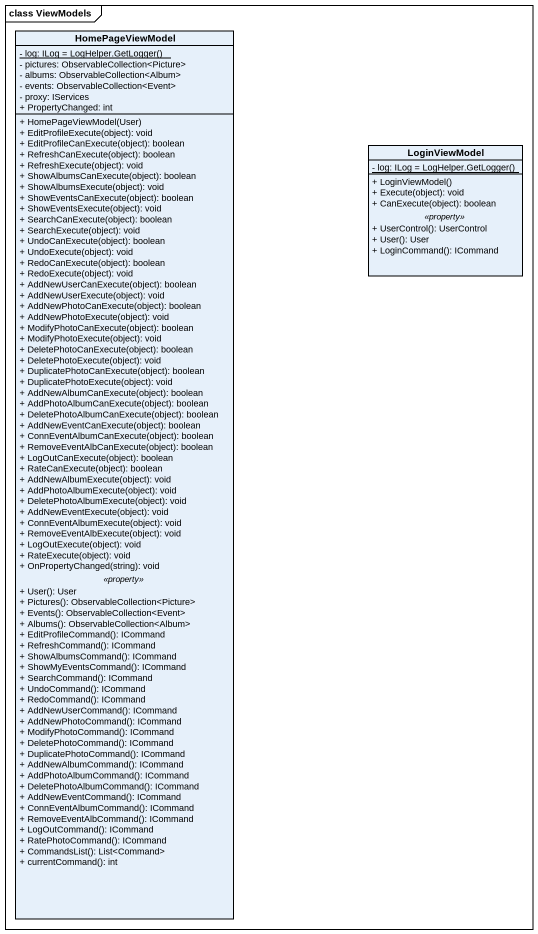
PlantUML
@startuml
mainframe class ViewModels
hide circle
hide empty members
skinparam classAttributeIconSize 0
class HomePageViewModel {
  {static} {field} - log: ILog = LogHelper.GetLogger()
  - pictures: ObservableCollection<Picture>
  - albums: ObservableCollection<Album>
  - events: ObservableCollection<Event>
  - proxy: IServices
  + PropertyChanged: int
  --
  + HomePageViewModel(User)
  + EditProfileExecute(object): void
  + EditProfileCanExecute(object): boolean
  + RefreshCanExecute(object): boolean
  + RefreshExecute(object): void
  + ShowAlbumsCanExecute(object): boolean
  + ShowAlbumsExecute(object): void
  + ShowEventsCanExecute(object): boolean
  + ShowEventsExecute(object): void
  + SearchCanExecute(object): boolean
  + SearchExecute(object): void
  + UndoCanExecute(object): boolean
  + UndoExecute(object): void
  + RedoCanExecute(object): boolean
  + RedoExecute(object): void
  + AddNewUserCanExecute(object): boolean
  + AddNewUserExecute(object): void
  + AddNewPhotoCanExecute(object): boolean
  + AddNewPhotoExecute(object): void
  + ModifyPhotoCanExecute(object): boolean
  + ModifyPhotoExecute(object): void
  + DeletePhotoCanExecute(object): boolean
  + DeletePhotoExecute(object): void
  + DuplicatePhotoCanExecute(object): boolean
  + DuplicatePhotoExecute(object): void
  + AddNewAlbumCanExecute(object): boolean
  + AddPhotoAlbumCanExecute(object): boolean
  + DeletePhotoAlbumCanExecute(object): boolean
  + AddNewEventCanExecute(object): boolean
  + ConnEventAlbumCanExecute(object): boolean
  + RemoveEventAlbCanExecute(object): boolean
  + LogOutCanExecute(object): boolean
  + RateCanExecute(object): boolean
  + AddNewAlbumExecute(object): void
  + AddPhotoAlbumExecute(object): void
  + DeletePhotoAlbumExecute(object): void
  + AddNewEventExecute(object): void
  + ConnEventAlbumExecute(object): void
  + RemoveEventAlbExecute(object): void
  + LogOutExecute(object): void
  + RateExecute(object): void
  + OnPropertyChanged(string): void
  .. <<property>> ..
  + User(): User
  + Pictures(): ObservableCollection<Picture>
  + Events(): ObservableCollection<Event>
  + Albums(): ObservableCollection<Album>
  + EditProfileCommand(): ICommand
  + RefreshCommand(): ICommand
  + ShowAlbumsCommand(): ICommand
  + ShowMyEventsCommand(): ICommand
  + SearchCommand(): ICommand
  + UndoCommand(): ICommand
  + RedoCommand(): ICommand
  + AddNewUserCommand(): ICommand
  + AddNewPhotoCommand(): ICommand
  + ModifyPhotoCommand(): ICommand
  + DeletePhotoCommand(): ICommand
  + DuplicatePhotoCommand(): ICommand
  + AddNewAlbumCommand(): ICommand
  + AddPhotoAlbumCommand(): ICommand
  + DeletePhotoAlbumCommand(): ICommand
  + AddNewEventCommand(): ICommand
  + ConnEventAlbumCommand(): ICommand
  + RemoveEventAlbCommand(): ICommand
  + LogOutCommand(): ICommand
  + RatePhotoCommand(): ICommand
  + CommandsList(): List<Command>
  + currentCommand(): int
}
class LoginViewModel {
  {static} {field} - log: ILog = LogHelper.GetLogger()
  --
  + LoginViewModel()
  + Execute(object): void
  + CanExecute(object): boolean
  .. <<property>> ..
  + UserControl(): UserControl
  + User(): User
  + LoginCommand(): ICommand
}
@enduml
